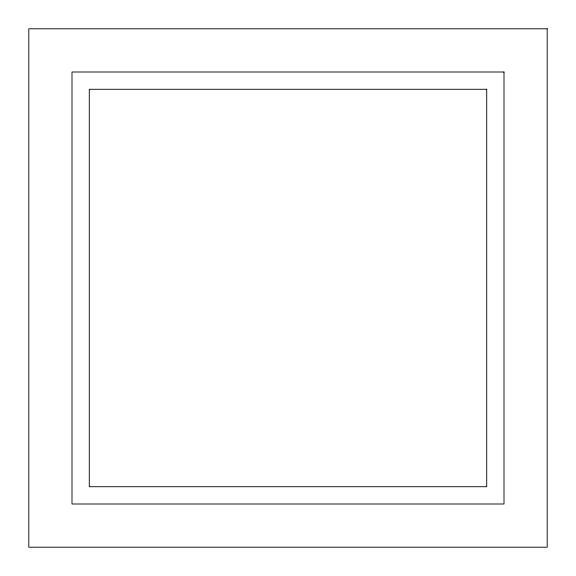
<?xml version="1.0" encoding="UTF-8"?>
<svg xmlns="http://www.w3.org/2000/svg" width="576" height="576" viewBox="0 0 576 576"><rect width="100%" height="100%" fill="white"/><g stroke="black" fill="none" stroke-linecap="round" stroke-linejoin="round"><path stroke-width="0.86" d="M547.2 28.8L28.8 28.8L28.8 547.2L547.2 547.2L547.2 28.8M504 72L72 72L72 504L504 504L504 72M486.72 89.28L89.28 89.28L89.28 486.72L486.72 486.72L486.72 89.28"/></g></svg>
